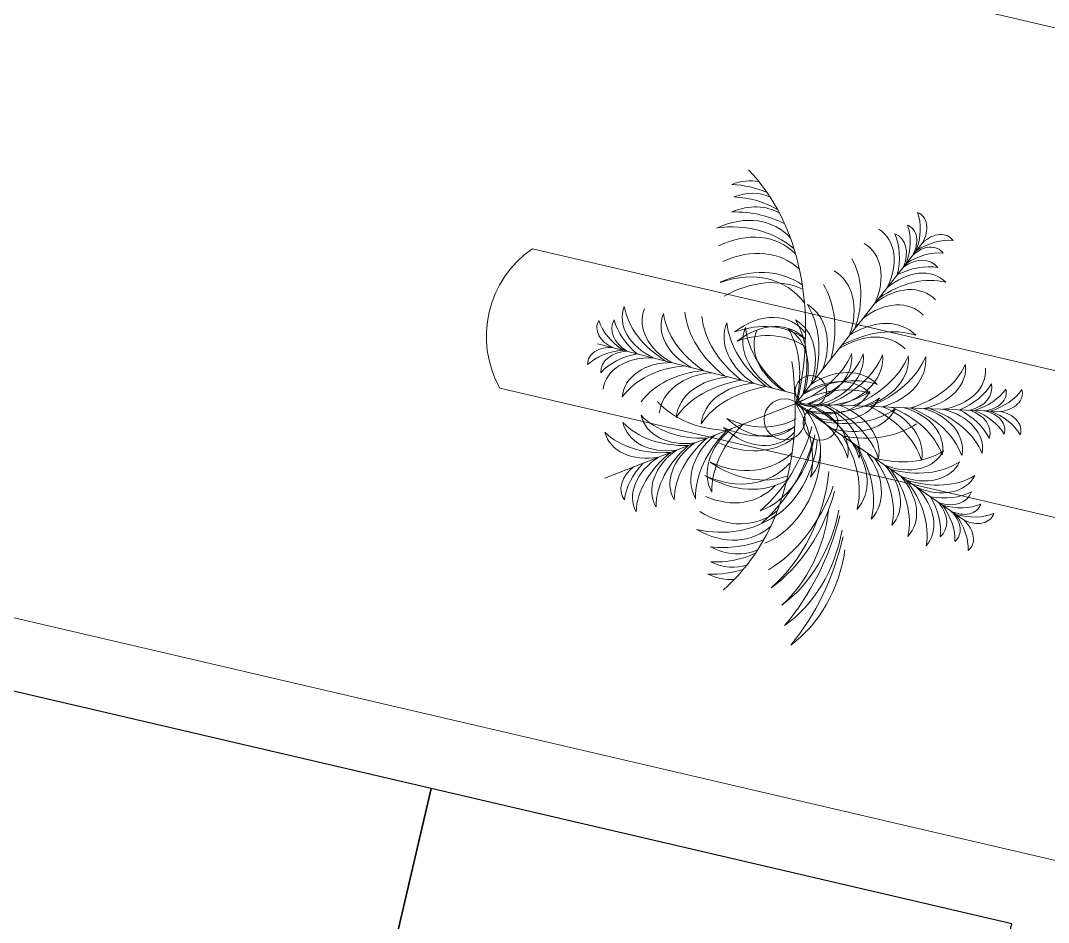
# Model space of a CAD drawing. Header units: millimetres. Extents: x 474016 to 477875, y 2288607 to 2292200.
# Drawn here: x 474140.1 to 474161.64, y 2289335.41 to 2289354.31 of the extents above; entities that cross this region are included whole.
import ezdxf

# ---------------------------------------------------------------- set-up
doc = ezdxf.new("R2010")
doc.units = ezdxf.units.MM
doc.header["$LTSCALE"] = 50
for name, color, linetype, lineweight in [('BANQUETA', 251, 'Continuous', 5), ('JARDIN-HP', 64, 'Continuous', 5), ('JARDINES', 98, 'Continuous', 13), ('LOTES', 6, 'Continuous', 15)]:
    doc.layers.add(name, color=color, linetype=linetype, lineweight=lineweight)
doc.layers.add('CVL_LOTIF', color=1, linetype='Continuous')

# ---------------------------------------------------------------- blocks, each defined once
blk = doc.blocks.new('A$C41BB26E9')
at = {"color": 0}
for p in [(1.999, 1.925), (3.251, -3.539)]:
    blk.add_line(p, (2.054, -0.938), dxfattribs=at)
at = {"color": 56}
for p, q in [((3.546, 1.506), (2.054, -0.938)), ((-0.293, 0.701), (2.054, -0.938)), ((1.382, -3.752), (1.923, -0.941))]:
    blk.add_line(p, q, dxfattribs=at)
for centre, radius in [((2.303, -0.578), 0.243), ((1.869, -0.738), 0.217), ((2.284, -1.082), 0.287)]:
    blk.add_circle(centre, radius)
at = {"color": 56, "true_color": 0x7a7a00}
for centre, major_axis, ratio, start_param, end_param in [((1.739, 1.845), (-0.007, 0.369), 0.723404, -1.366779, 0.20531), ((1.417, 1.375), (-0.018, 0.909), 0.723404, -1.121531, -0.433471), ((2.262, 1.855), (-0.007, 0.369), 0.723404, -0.20531, 1.366779), ((2.602, 1.398), (-0.018, 0.909), 0.723404, 0.433471, 1.121531), ((2.266, 1.63), (-0.007, 0.369), 0.723404, -0.20531, 1.366779), ((1.743, 1.62), (-0.007, 0.369), 0.723404, -1.366779, 0.20531), ((1.421, 1.15), (-0.018, 0.909), 0.723404, -1.121531, -0.433471), ((2.606, 1.173), (-0.018, 0.909), 0.723404, 0.433471, 1.121531), ((2.76, 1.355), (0.473, 0.776), 0.723404, -1.121531, -0.433471), ((3.283, 1.579), (0.192, 0.315), 0.723404, -1.366779, 0.20531), ((1.695, 1.314), (-0.009, 0.47), 0.723404, -1.190837, 0.194817), ((1.346, 0.731), (-0.022, 1.114), 0.723404, -0.994705, -0.373636), ((2.326, 1.326), (-0.009, 0.47), 0.723404, -0.194817, 1.190837), ((2.697, 0.758), (-0.022, 1.114), 0.723404, 0.373636, 0.994705), ((2.564, 0.923), (-0.015, 0.782), 0.723404, -0.091225, 1.305586), ((3.166, 1.386), (0.192, 0.315), 0.723404, -1.366779, 0.20531), ((2.642, 1.163), (0.473, 0.776), 0.723404, -1.121531, -0.433471), ((1.473, 0.902), (-0.015, 0.782), 0.723404, -1.305586, 0.091225), ((2.925, 0.425), (-0.026, 1.348), 0.723404, 0.312027, 1.166602), ((2.552, 0.926), (0.407, 0.667), 0.723404, -1.305586, 0.091225), ((1.99, 0.678), (0.702, 1.151), 0.723404, -1.166602, -0.312027), ((2.961, 1.155), (0.245, 0.401), 0.723404, -1.190837, 0.194817), ((2.354, 0.85), (0.58, 0.951), 0.723404, -0.994705, -0.373636), ((3.771, 0.738), (0.473, 0.776), 0.723404, 0.433471, 1.121531), ((3.73, 1.306), (0.192, 0.315), 0.723404, -0.20531, 1.366779), ((1.457, 0.572), (-0.016, 0.83), 0.723404, -1.24346, 0.110756), ((2.593, 0.594), (-0.016, 0.83), 0.723404, -0.110756, 1.24346), ((3.613, 1.114), (0.192, 0.315), 0.723404, -0.20531, 1.366779), ((1.116, 0.031), (-0.027, 1.414), 0.723404, -1.115718, -0.281779), ((2.954, 0.066), (-0.027, 1.414), 0.723404, 0.281779, 1.115718), ((2.361, 0.656), (0.432, 0.708), 0.723404, -1.24346, 0.110756), ((1.784, 0.383), (0.737, 1.208), 0.723404, -1.115718, -0.281779), ((3.5, 0.826), (0.245, 0.401), 0.723404, -0.194817, 1.190837), ((3.654, 0.546), (0.473, 0.776), 0.723404, 0.433471, 1.121531), ((2.599, 0.32), (-0.016, 0.83), 0.723404, -0.110756, 1.24346), ((2.219, 0.422), (0.432, 0.708), 0.723404, -1.24346, 0.110756), ((1.641, 0.149), (0.737, 1.208), 0.723404, -1.115718, -0.281779), ((3.484, 0.358), (0.407, 0.667), 0.723404, -0.091225, 1.305586), ((3.508, 0.147), (0.58, 0.951), 0.723404, 0.373636, 0.994705), ((-0.082, 0.873), (-0.303, 0.211), 0.723404, -0.20531, 1.366779), ((0.487, 0.878), (-0.745, 0.52), 0.723404, 0.433471, 1.121531), ((0.849, 0.569), (-0.641, 0.447), 0.723404, -0.091225, 1.305586), ((1.464, 0.568), (-1.105, 0.772), 0.723404, 0.312027, 1.166602), ((2.96, -0.208), (-0.027, 1.414), 0.723404, 0.281779, 1.115718), ((3.521, -0.256), (0.702, 1.151), 0.723404, 0.312027, 1.166602), ((0.102, 0.744), (-0.303, 0.211), 0.723404, -0.20531, 1.366779), ((0.672, 0.75), (-0.745, 0.52), 0.723404, 0.433471, 1.121531), ((0.383, 0.614), (-0.385, 0.269), 0.723404, -0.194817, 1.190837), ((1.061, 0.579), (-0.913, 0.638), 0.723404, 0.373636, 0.994705), ((1.133, 0.399), (-0.68, 0.475), 0.723404, -0.110756, 1.24346), ((1.38, -0.167), (-0.02, 1.008), 0.723404, -1.13012, 0.094138), ((2.699, -0.141), (-0.02, 1.008), 0.723404, -0.094138, 1.13012), ((3.095, -0.763), (-0.033, 1.69), 0.723404, 0.261161, 1.023266), ((3.332, 0.064), (0.432, 0.708), 0.723404, -0.110756, 1.24346), ((-0.382, 0.443), (-0.303, 0.211), 0.723404, -1.366779, 0.20531), ((1.357, 0.242), (-0.68, 0.475), 0.723404, -0.110756, 1.24346), ((1.008, -0.803), (-0.033, 1.69), 0.723404, -1.023266, -0.261161), ((1.118, -0.469), (0.88, 1.443), 0.723404, -1.023266, -0.261161), ((3.353, -0.575), (0.737, 1.208), 0.723404, 0.281779, 1.115718), ((-0.191, -0.093), (-0.745, 0.52), 0.723404, -1.121531, -0.433471), ((-0.197, 0.314), (-0.303, 0.211), 0.723404, -1.366779, 0.20531), ((1.789, 0.052), (-0.827, 0.577), 0.723404, -0.094138, 1.13012), ((2.525, 0.007), (-1.386, 0.967), 0.723404, 0.261161, 1.023266), ((1.385, -0.41), (-0.02, 1.008), 0.723404, -1.13012, 0.094138), ((1.013, -1.046), (-0.033, 1.69), 0.723404, -1.023266, -0.261161), ((3.189, -0.169), (0.432, 0.708), 0.723404, -0.110756, 1.24346), ((-0.006, -0.222), (-0.745, 0.52), 0.723404, -1.121531, -0.433471), ((0.022, 0.096), (-0.385, 0.269), 0.723404, -1.190837, 0.194817), ((1.988, -0.087), (-0.827, 0.577), 0.723404, -0.094138, 1.13012), ((1.586, -0.44), (0.525, 0.861), 0.723404, -1.13012, 0.094138), ((0.93, -0.777), (0.88, 1.443), 0.723404, -1.023266, -0.261161), ((3.21, -0.808), (0.737, 1.208), 0.723404, 0.281779, 1.115718), ((0.224, -0.326), (-0.641, 0.447), 0.723404, -1.305586, 0.091225), ((0.288, -0.529), (-0.913, 0.638), 0.723404, -0.994705, -0.373636), ((2.71, -0.744), (-0.02, 1.008), 0.723404, -0.094138, 1.13012), ((3.026, -0.612), (0.525, 0.861), 0.723404, -0.094138, 1.13012), ((0.482, -0.534), (-0.68, 0.475), 0.723404, -1.24346, 0.110756), ((1.391, -0.77), (-0.02, 1.008), 0.723404, -1.13012, 0.094138), ((1.02, -1.406), (-0.033, 1.69), 0.723404, -1.023266, -0.261161), ((2.505, -0.448), (-0.827, 0.577), 0.723404, -0.094138, 1.13012), ((3.24, -0.493), (-1.386, 0.967), 0.723404, 0.261161, 1.023266), ((1.445, -0.67), (0.525, 0.861), 0.723404, -1.13012, 0.094138), ((0.79, -1.007), (0.88, 1.443), 0.723404, -1.023266, -0.261161), ((3.107, -1.365), (-0.033, 1.69), 0.723404, 0.261161, 1.023266), ((2.9, -0.819), (0.525, 0.861), 0.723404, -0.094138, 1.13012), ((3.026, -1.349), (0.88, 1.443), 0.723404, 0.261161, 1.023266), ((1.397, -1.04), (-0.02, 1.008), 0.723404, -1.13012, 0.094138), ((2.638, -0.541), (-0.827, 0.577), 0.723404, -0.094138, 1.13012), ((3.373, -0.586), (-1.386, 0.967), 0.723404, 0.261161, 1.023266), ((1.361, -0.809), (0.525, 0.861), 0.723404, -1.13012, 0.094138), ((0.705, -1.146), (0.88, 1.443), 0.723404, -1.023266, -0.261161), ((2.716, -1.014), (-0.02, 1.008), 0.723404, -0.094138, 1.13012), ((2.9, -1.556), (0.88, 1.443), 0.723404, 0.261161, 1.023266), ((0.944, -1.284), (-1.16, 0.81), 0.723404, -1.115718, -0.281779), ((1.034, -1.03), (-0.827, 0.577), 0.723404, -1.13012, 0.094138), ((1.025, -1.676), (-0.033, 1.69), 0.723404, -1.023266, -0.261161), ((3.112, -1.635), (-0.033, 1.69), 0.723404, 0.261161, 1.023266), ((2.719, -1.176), (-0.02, 1.008), 0.723404, -0.094138, 1.13012), ((4.122, -1.283), (-1.534, 0.372), 0.714286, 3.888492, 4.926001), ((1.4, -1.202), (-0.02, 1.008), 0.723404, -1.13012, 0.094138), ((1.028, -1.838), (-0.033, 1.69), 0.723404, -1.023266, -0.261161), ((3.115, -1.797), (-0.033, 1.69), 0.723404, 0.261161, 1.023266), ((3.47, -1.48), (-1.656, 0.402), 0.714286, 3.88992, 4.86288), ((3.29, -2.282), (-2.814, 0.683), 0.714286, 4.170125, 4.780311), ((3.78, -1.381), (-1.599, 0.388), 0.714286, 3.86745, 4.883323), ((3.704, -2.103), (-2.624, 0.637), 0.714286, 4.179349, 4.820469), ((3.161, -1.824), (-1.864, 0.452), 0.714286, 3.982805, 4.982914), ((2.716, -1.653), (-1.879, 0.456), 0.714286, 3.806569, 4.639337), ((3.658, -1.569), (-1.56, 0.378), 0.714286, 4.003422, 4.972752), ((1.528, -1.375), (-0.827, 0.577), 0.723404, -1.13012, 0.094138), ((2.487, -1.496), (0.525, 0.861), 0.723404, -0.094138, 1.13012), ((2.952, -1.39), (-1.112, 0.27), 0.714286, 3.627505, 5.149011), ((1.824, -2.05), (-1.386, 0.967), 0.723404, -1.023266, -0.261161), ((2.487, -2.233), (0.88, 1.443), 0.723404, 0.261161, 1.023266), ((2.098, -2.039), (-1.864, 0.452), 0.714286, 3.982805, 4.744909), ((2.508, -1.48), (-1.112, 0.27), 0.714286, 3.627505, 4.912474), ((2.265, -2.005), (-1.864, 0.452), 0.714286, 3.982805, 4.744909), ((2.675, -1.447), (-1.112, 0.27), 0.714286, 3.627505, 4.993486), ((1.834, -1.504), (-0.899, 0.484), 0.72, -0.281097, 1.084884), ((2.046, -2.205), (-1.386, 0.967), 0.723404, -1.023266, -0.261161), ((1.96, -1.46), (-0.899, 0.484), 0.72, -0.200085, 1.084884), ((1.883, -1.622), (-0.827, 0.577), 0.723404, -1.13012, 0.094138), ((2.178, -2.298), (-1.386, 0.967), 0.723404, -1.023266, -0.261161), ((2.745, -1.688), (-1.507, 0.812), 0.72, -0.03252, 0.729584), ((1.939, -1.971), (-1.507, 0.812), 0.72, -0.270525, 0.729584), ((2.016, -1.667), (-1.52, 0.819), 0.72, 0.073052, 0.90582), ((2.619, -1.732), (-1.507, 0.812), 0.72, -0.03252, 0.729584), ((0.804, -1.812), (1.484, 0.855), 0.72, -0.729584, 0.03252), ((1.582, -1.562), (0.885, 0.51), 0.72, -1.084884, 0.200085), ((0.931, -1.853), (1.484, 0.855), 0.72, -0.729584, 0.03252), ((1.71, -1.602), (0.885, 0.51), 0.72, -1.084884, 0.281097), ((1.144, -1.921), (1.484, 0.855), 0.72, -0.729584, 0.12698), ((1.426, -2.011), (1.484, 0.855), 0.72, -0.729584, 0.213498), ((1.617, -2.072), (1.484, 0.855), 0.72, -0.729584, 0.270525), ((1.531, -1.771), (1.496, 0.862), 0.72, -0.90582, -0.073052), ((1.643, -1.929), (1.52, 0.876), 0.72, -0.831119, 0.049618), ((0.867, -1.982), (-1.241, 0.668), 0.72, -0.213612, 0.823897), ((1.917, -2.392), (-2.123, 1.143), 0.72, -0.10808, 0.53304), ((1.154, -1.911), (-1.293, 0.697), 0.72, -0.170934, 0.844939), ((1.033, -0.039), (0.319, 1.659), 0.723404, 3.402754, 4.164858), ((1.322, -0.57), (0.19, 0.99), 0.723404, 3.047455, 4.271712), ((2.401, -1.99), (1.273, 0.733), 0.72, -0.844939, 0.170934), ((1.652, -2.492), (2.089, 1.203), 0.72, -0.53304, 0.10808), ((1.981, -2.43), (-2.379, 1.282), 0.72, 0.051792, 0.431948), ((1.292, -0.729), (0.19, 0.99), 0.723404, 3.047455, 4.271712), ((2.69, -2.053), (1.221, 0.704), 0.72, -0.823897, 0.213612), ((1.589, -2.532), (2.342, 1.349), 0.72, -0.431948, -0.051792), ((1.482, -2.459), (-2.105, 1.134), 0.72, 0.016555, 0.382187), ((0.429, -1.859), (-1.012, 0.545), 0.72, 0.006837, 0.780102), ((0.982, -0.304), (0.319, 1.659), 0.723404, 3.402754, 4.164858), ((3.032, -0.698), (0.319, 1.659), 0.723404, 2.118327, 2.880431), ((3.123, -1.917), (0.996, 0.574), 0.72, -0.780102, -0.006837), ((2.089, -2.546), (2.072, 1.193), 0.72, -0.382187, -0.016555), ((1.309, -2.496), (-2.105, 1.134), 0.72, 0.093724, 0.382187), ((0.097, -1.885), (-0.877, 0.472), 0.72, 0.078285, 0.75224), ((1.241, -0.994), (0.19, 0.99), 0.723404, 3.047455, 4.271712), ((2.536, -1.243), (0.19, 0.99), 0.723404, 2.011473, 3.235731), ((3.456, -1.934), (0.863, 0.497), 0.72, -0.75224, -0.078285), ((2.262, -2.578), (2.072, 1.193), 0.72, -0.382187, -0.093724), ((-0.076, -1.922), (-0.877, 0.472), 0.72, 0.267806, 0.75224), ((0.914, -0.658), (0.319, 1.659), 0.723404, 3.402754, 4.164858), ((2.964, -1.052), (0.319, 1.659), 0.723404, 2.118327, 2.880431), ((3.63, -1.966), (0.863, 0.497), 0.72, -0.75224, -0.267806), ((0.868, -0.896), (0.319, 1.659), 0.723404, 3.402754, 4.164858), ((2.468, -1.597), (0.19, 0.99), 0.723404, 2.011473, 3.235731), ((2.422, -1.835), (0.19, 0.99), 0.723404, 2.011473, 3.235731), ((0.885, -1.467), (0.267, 1.389), 0.723404, 3.423371, 4.25731), ((2.691, -1.814), (0.267, 1.389), 0.723404, 2.025875, 2.859814), ((1.129, -2.058), (0.157, 0.815), 0.723404, 3.030837, 4.385053), ((2.639, -2.083), (0.267, 1.389), 0.723404, 2.025875, 2.859814), ((1.077, -2.327), (0.157, 0.815), 0.723404, 3.030837, 4.385053), ((2.193, -2.542), (0.157, 0.815), 0.723404, 1.898132, 3.252348), ((0.788, -2.093), (0.255, 1.324), 0.723404, 3.45362, 4.308195), ((1.037, -2.655), (0.148, 0.768), 0.723404, 3.050367, 4.447179), ((2.109, -2.861), (0.148, 0.768), 0.723404, 1.836006, 3.232818), ((0.941, -2.466), (0.21, 1.094), 0.723404, 3.515228, 4.136297), ((2.268, -2.721), (0.21, 1.094), 0.723404, 2.146888, 2.767957), ((0.944, -2.891), (0.172, 0.893), 0.723404, 3.575063, 4.263123), ((2.108, -3.115), (0.172, 0.893), 0.723404, 2.020062, 2.708122), ((1.806, -3.218), (0.089, 0.462), 0.723404, 1.950755, 3.33641), ((1.181, -3.408), (0.07, 0.363), 0.723404, 2.936283, 4.508372), ((1.695, -3.507), (0.07, 0.363), 0.723404, 1.774814, 3.346903)]:
    blk.add_ellipse(centre, major_axis=major_axis, ratio=ratio, start_param=start_param, end_param=end_param, dxfattribs=at)
at = {"color": 0}
for centre, major_axis, ratio, start_param, end_param in [((1.529, -1.844), (-1.386, 0.967), 0.723404, -1.023266, -0.261161), ((1.242, -4.458), (3.82, 2.201), 0.72, 0.180287, 1.122445)]:
    blk.add_ellipse(centre, major_axis=major_axis, ratio=ratio, start_param=start_param, end_param=end_param, dxfattribs=at)
at = {"color": 56}
for centre, major_axis, ratio, start_param, end_param in [((3.011, -1.71), (-1.909, 0.463), 0.714286, 3.88127, 4.762007), ((2.383, -4.345), (-3.881, 2.091), 0.72, -1.122445, -0.180287), ((1.75, -1.53), (-0.827, 0.577), 0.723404, -1.13012, 0.094138), ((1.425, -1.854), (-1.339, 0.721), 0.72, -0.150491, 0.822469), ((1.909, -1.829), (-1.544, 0.832), 0.72, -0.049618, 0.831119), ((2.147, -2.08), (1.242, 0.715), 0.72, -0.708967, 0.260363), ((1.186, -3.099), (0.089, 0.462), 0.723404, 2.946776, 4.33243)]:
    blk.add_ellipse(centre, major_axis=major_axis, ratio=ratio, start_param=start_param, end_param=end_param, dxfattribs=at)
at = {"color": 56, "true_color": 0x7a7a00, "extrusion": (0, 0, -1)}
for centre, major_axis, start_param, end_param in [((2.966, -0.422), (-0.706, 1.535), 3.402754, 4.164858), ((2.88, -1.154), (-0.421, 0.916), 3.047455, 4.271712), ((1.171, -1.515), (-0.706, 1.535), 2.118327, 2.880431), ((3.068, -0.643), (-0.706, 1.535), 3.402754, 4.164858), ((1.517, -1.97), (-0.591, 1.285), 2.025875, 2.859814), ((2.981, -1.375), (-0.421, 0.916), 3.047455, 4.271712), ((3.187, -1.201), (-0.591, 1.285), 3.423371, 4.25731), ((2.059, -2.309), (-0.347, 0.754), 1.898132, 3.252348), ((1.632, -2.219), (-0.591, 1.285), 2.025875, 2.859814), ((3.092, -1.834), (-0.347, 0.754), 3.030837, 4.385053), ((3.302, -1.45), (-0.591, 1.285), 3.423371, 4.25731), ((2.174, -2.557), (-0.347, 0.754), 1.898132, 3.252348), ((3.206, -2.082), (-0.347, 0.754), 3.030837, 4.385053), ((1.802, -2.536), (-0.563, 1.225), 1.974991, 2.829566), ((3.432, -1.787), (-0.563, 1.225), 3.45362, 4.308195), ((2.332, -2.848), (-0.327, 0.71), 1.836006, 3.232818), ((3.324, -2.392), (-0.327, 0.71), 3.050367, 4.447179), ((3.372, -2.185), (-0.465, 1.012), 3.515228, 4.136297), ((3.285, -2.858), (-0.196, 0.427), 2.946776, 4.33243)]:
    blk.add_ellipse(centre, major_axis=major_axis, ratio=0.723404, start_param=start_param, end_param=end_param, dxfattribs=at)

msp = doc.modelspace()

# ---------------------------------------------------------------- linework, layer by layer
at = {"layer": 'BANQUETA'}
for points in [[(474140.726, 2289359.067), (474262.464, 2289330.696, 0.414214), (474264.866, 2289332.19), (474275.987, 2289379.911, 0.414214), (474274.493, 2289382.313), (474152.755, 2289410.684)], [(474124.839, 2289290.893), (474246.576, 2289262.523, 0.414214), (474248.978, 2289264.017), (474260.099, 2289311.738, 0.414214), (474258.606, 2289314.14), (474136.868, 2289342.51)]]:
    msp.add_lwpolyline(points, format="xyb", dxfattribs=at)
at = {"layer": 'CVL_LOTIF'}
for points in [[(474148.701, 2289338.212), (474136.527, 2289341.049), (474130.853, 2289316.702), (474143.027, 2289313.865)], [(474160.875, 2289335.375), (474148.701, 2289338.212), (474143.027, 2289313.865), (474155.201, 2289311.028)]]:
    msp.add_lwpolyline(points, close=True, dxfattribs=at)
at = {"layer": 'JARDINES'}
msp.add_lwpolyline([(474260.875, 2289323.879, -0.388075), (474260.194, 2289320.957), (474150.143, 2289346.604, -0.386646), (474150.824, 2289349.526)], format="xyb", close=True, dxfattribs=at)
at = {"layer": 'LOTES'}
msp.add_line((474143.027, 2289313.865), (474148.701, 2289338.212), dxfattribs=at)

# ---------------------------------------------------------------- block references
at = {"layer": 'JARDIN-HP', "color": 8, "xscale": 1.499999999826813, "yscale": 1.499999999826813, "zscale": 1.499999999826813, "rotation": 266.6565195172511}
msp.add_blockref('A$C41BB26E9', (474157.929, 2289349.277), dxfattribs=at)

doc.saveas('drawing.dxf')
